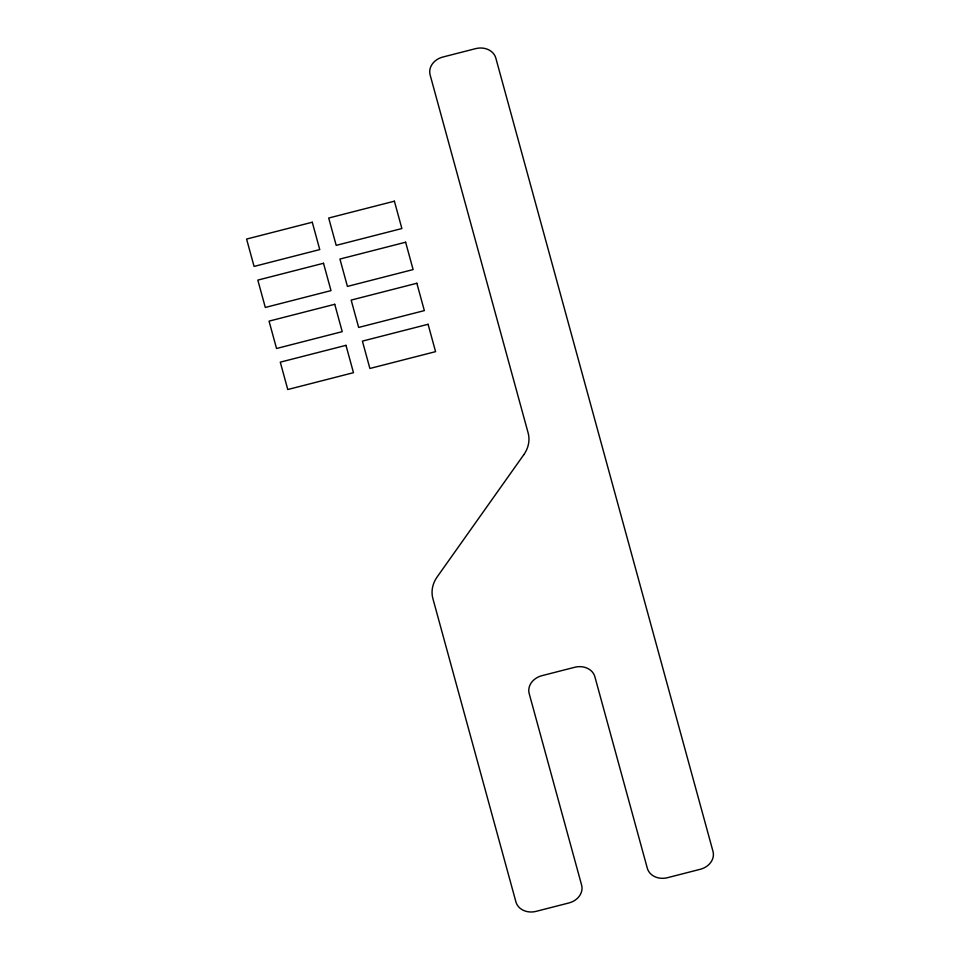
<?xml version="1.0" encoding="UTF-8"?>
<svg xmlns="http://www.w3.org/2000/svg" width="960" height="960" viewBox="0 0 960 960"><rect width="100%" height="100%" fill="white"/><g stroke="black" fill="none" stroke-linecap="round" stroke-linejoin="round"><path stroke-width="1.44" d="M523.8 454.704L437.22 576.84A33.912 28.344 -12.2 0 0 432.9 598.644L515.916 901.896A16.956 14.172 -12.2 0 0 536.088 911.364L568.932 902.952A16.956 14.172 -12.2 0 0 581.604 885.06L529.188 693.576A16.956 14.172 -12.2 0 1 541.872 675.696L574.716 667.272A16.956 14.172 -12.2 0 1 594.876 676.74L647.304 868.224A16.956 14.172 -12.2 0 0 667.464 877.704L700.308 869.28A16.956 14.172 -12.2 0 0 712.992 851.4L495.828 58.104A16.956 14.172 -12.2 0 0 475.656 48.636L442.812 57.048A16.956 14.172 -12.2 0 0 430.128 74.94L528.12 432.9A33.912 28.344 -12.2 0 1 523.8 454.704M312.276 222.228L246.588 239.064L254.076 266.424L319.764 249.588L312.276 222.228M394.392 201.192L328.704 218.028L336.192 245.376L401.88 228.54L394.392 201.192M323.508 263.268L257.82 280.104L265.308 307.452L330.996 290.616L323.508 263.268M405.624 242.22L339.936 259.056L347.424 286.416L413.112 269.58L405.624 242.22M334.74 304.296L269.052 321.132L276.54 348.492L342.228 331.656L334.74 304.296M416.856 283.26L351.168 300.084L358.656 327.444L424.344 310.608L416.856 283.26M345.972 345.336L280.284 362.16L287.772 389.52L353.472 372.684L345.972 345.336M428.088 324.288L362.4 341.124L369.888 368.472L435.576 351.648L428.088 324.288"/></g></svg>
